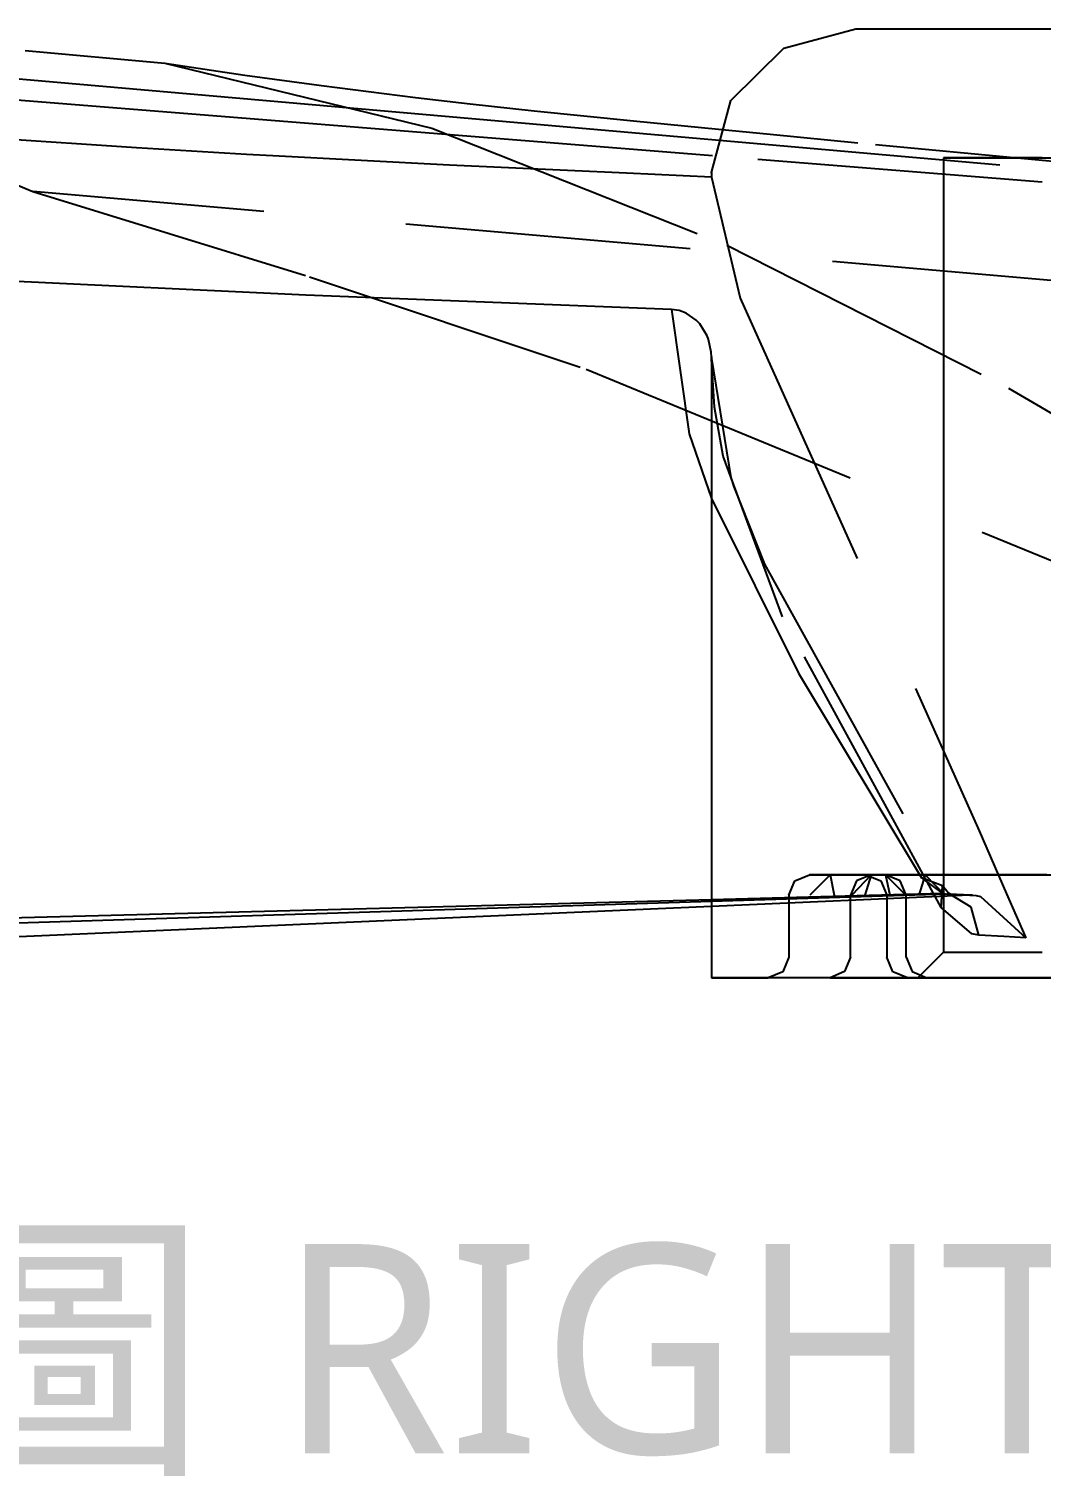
# Model space of a CAD drawing. Header units: metres. Extents: x -7 to 410, y 10 to 287.
# Drawn here: x 116.77 to 127.41, y 104.75 to 119.98 of the extents above; entities that cross this region are included whole.
import ezdxf

# ---------------------------------------------------------------- set-up
doc = ezdxf.new("R2010")
doc.units = ezdxf.units.M
doc.linetypes.add('DASHED', pattern=[4.5, 3, -1.5])
for name, color, linetype in [('HIDDEN', 9, 'DASHED'), ('TEXT', 7, 'Continuous'), ('VISIBLE', 3, 'Continuous')]:
    doc.layers.add(name, color=color, linetype=linetype)
doc.styles.add('CHINESE', font='msjh.ttc')

msp = doc.modelspace()

# ---------------------------------------------------------------- linework, layer by layer
at = {"layer": 'HIDDEN'}
for p, q in [((125.459, 119.977), (125.531, 119.977)), ((125.531, 119.977), (125.745, 119.977)), ((125.745, 119.977), (126.098, 119.977)), ((126.098, 119.977), (126.587, 119.977)), ((126.587, 119.977), (127.205, 119.977)), ((127.205, 119.977), (127.943, 119.977)), ((118.196, 119.618), (121.002, 118.934)), ((121.002, 118.934), (124.102, 117.703)), ((124.014, 118.923), (124.56, 118.87)), ((123.983, 118.811), (128.07, 118.453)), ((124.56, 118.87), (125.481, 118.781)), ((125.665, 118.763), (128.428, 118.501)), ((115.645, 118.753), (116.808, 118.269)), ((127.419, 118.367), (123.952, 118.644)), ((126.447, 118.621), (126.381, 118.621)), ((126.643, 118.621), (126.447, 118.621)), ((126.968, 118.621), (126.643, 118.621)), ((127.417, 118.621), (126.968, 118.621)), ((123.941, 118.467), (123.941, 118.459)), ((123.941, 118.459), (123.941, 118.465)), ((123.941, 118.42), (124.245, 117.147)), ((116.808, 118.269), (119.717, 117.372)), ((128.201, 117.272), (116.808, 118.269)), ((124.102, 117.703), (127.066, 116.201)), ((119.717, 117.372), (122.625, 116.401)), ((124.245, 117.147), (126.757, 111.546)), ((123.941, 116.511), (124.146, 115.262)), ((123.973, 116.001), (123.941, 116.509)), ((122.625, 116.401), (127.978, 114.196)), ((127.066, 116.201), (129.91, 114.523)), ((124.064, 115.486), (123.973, 116.001)), ((124.69, 113.796), (124.064, 115.486)), ((124.146, 115.262), (124.178, 115.161)), ((124.178, 115.161), (124.5, 114.348)), ((123.941, 115.04), (124.855, 113.202)), ((124.5, 114.348), (126.372, 110.966)), ((126.355, 110.739), (124.69, 113.796)), ((124.855, 113.202), (126.151, 111.053)), ((126.757, 111.546), (127.044, 110.884)), ((124.972, 111.084), (124.971, 111.084)), ((124.976, 111.084), (124.972, 111.084)), ((124.981, 111.084), (124.976, 111.084)), ((124.989, 111.084), (124.981, 111.084)), ((124.999, 111.084), (124.989, 111.084)), ((125.011, 111.084), (124.999, 111.084)), ((125.026, 111.084), (125.011, 111.084)), ((125.042, 111.084), (125.026, 111.084)), ((125.061, 111.084), (125.042, 111.084)), ((125.082, 111.084), (125.061, 111.084)), ((125.105, 111.084), (125.082, 111.084)), ((125.13, 111.084), (125.105, 111.084)), ((125.158, 111.084), (125.13, 111.084)), ((125.188, 111.084), (125.158, 111.084)), ((125.771, 111.084), (125.188, 111.084)), ((125.468, 111.021), (125.405, 110.868)), ((125.621, 111.084), (125.416, 110.868)), ((125.621, 111.084), (125.468, 111.021)), ((125.621, 111.084), (125.554, 110.868)), ((125.568, 111.084), (125.569, 111.084)), ((125.569, 111.084), (125.572, 111.084)), ((125.572, 111.084), (125.577, 111.084)), ((125.577, 111.084), (125.584, 111.084)), ((125.584, 111.084), (125.594, 111.084)), ((125.594, 111.084), (125.605, 111.084)), ((125.605, 111.084), (125.619, 111.084)), ((125.619, 111.084), (125.634, 111.084)), ((125.621, 111.084), (126.189, 111.084)), ((125.731, 111.084), (125.621, 111.084)), ((125.634, 111.084), (125.652, 111.084)), ((125.652, 111.084), (125.672, 111.084)), ((125.672, 111.084), (125.693, 111.084)), ((125.693, 111.084), (125.717, 111.084)), ((125.717, 111.084), (125.743, 111.084)), ((125.85, 111.084), (125.731, 111.084)), ((125.743, 111.084), (125.771, 111.084)), ((125.771, 111.084), (125.984, 110.868)), ((125.771, 111.084), (125.816, 110.868)), ((125.925, 111.021), (125.771, 111.084)), ((125.976, 111.084), (125.85, 111.084)), ((125.988, 110.868), (125.925, 111.021)), ((126.111, 111.084), (125.976, 111.084)), ((126.253, 111.084), (126.111, 111.084)), ((126.189, 111.084), (126.122, 110.868)), ((126.151, 111.053), (126.366, 110.889)), ((126.372, 110.966), (126.151, 111.053)), ((126.189, 111.084), (126.293, 111.084)), ((126.189, 111.084), (126.394, 110.868)), ((126.404, 111.084), (126.253, 111.084)), ((126.293, 111.084), (126.405, 111.084)), ((126.562, 111.084), (126.404, 111.084)), ((126.405, 111.084), (126.525, 111.084)), ((126.525, 111.084), (126.652, 111.084)), ((126.728, 111.084), (126.562, 111.084)), ((126.652, 111.084), (126.787, 111.084)), ((126.902, 111.084), (126.728, 111.084)), ((126.787, 111.084), (126.929, 111.084)), ((127.083, 111.084), (126.902, 111.084)), ((126.929, 111.084), (127.079, 111.084)), ((127.079, 111.084), (127.236, 111.084)), ((127.271, 111.084), (127.083, 111.084)), ((127.236, 111.084), (127.399, 111.084)), ((127.466, 111.084), (127.271, 111.084)), ((127.399, 111.084), (127.57, 111.084)), ((123.941, 110.825), (126.366, 110.889)), ((126.416, 110.881), (123.941, 110.804)), ((126.658, 110.868), (123.941, 110.749)), ((125.405, 110.217), (125.405, 110.868)), ((125.988, 110.217), (125.988, 110.868)), ((126.355, 110.739), (126.372, 110.966)), ((126.366, 110.889), (126.416, 110.881)), ((126.372, 110.966), (126.372, 110.966)), ((126.431, 110.894), (126.372, 110.966)), ((126.416, 110.881), (126.658, 110.868)), ((126.447, 110.88), (126.416, 110.881)), ((126.453, 110.879), (126.431, 110.894)), ((126.671, 110.743), (126.447, 110.88)), ((126.516, 110.875), (126.447, 110.88)), ((126.447, 110.88), (126.45, 110.88)), ((126.45, 110.88), (126.452, 110.88)), ((126.452, 110.88), (126.453, 110.879)), ((126.539, 110.874), (126.516, 110.875)), ((126.56, 110.873), (126.539, 110.874)), ((126.59, 110.871), (126.56, 110.873)), ((126.619, 110.87), (126.59, 110.871)), ((126.646, 110.869), (126.619, 110.87)), ((126.685, 110.868), (126.646, 110.869)), ((126.658, 110.868), (126.685, 110.868)), ((126.685, 110.868), (126.726, 110.864)), ((126.726, 110.864), (126.769, 110.855)), ((126.769, 110.855), (127.246, 110.421)), ((127.044, 110.884), (127.246, 110.421)), ((126.678, 110.462), (126.355, 110.739)), ((126.753, 110.448), (126.671, 110.743)), ((126.753, 110.448), (126.678, 110.462)), ((127.014, 110.433), (126.753, 110.448)), ((127.246, 110.421), (127.014, 110.433)), ((125.405, 110.217), (125.342, 110.065)), ((125.988, 110.217), (126.05, 110.065)), ((123.945, 110), (123.941, 110)), ((123.958, 110), (123.945, 110)), ((123.979, 110), (123.958, 110)), ((124.009, 110), (123.979, 110)), ((124.047, 110), (124.009, 110)), ((124.093, 110), (124.047, 110)), ((124.148, 110), (124.093, 110)), ((124.211, 110), (124.148, 110)), ((124.282, 110), (124.211, 110)), ((124.362, 110), (124.282, 110)), ((124.45, 110), (124.362, 110)), ((124.546, 110), (124.45, 110)), ((124.65, 110), (124.546, 110)), ((124.762, 110), (124.65, 110)), ((125.342, 110.065), (125.188, 110)), ((125.189, 110), (125.188, 110)), ((125.188, 110), (125.188, 110)), ((125.188, 110), (125.188, 110)), ((125.188, 110), (125.189, 110)), ((125.19, 110), (125.189, 110)), ((125.189, 110), (125.195, 110)), ((125.191, 110), (125.19, 110)), ((125.192, 110), (125.191, 110)), ((125.194, 110), (125.192, 110)), ((125.195, 110), (125.194, 110)), ((125.197, 110), (125.195, 110)), ((125.195, 110), (125.203, 110)), ((125.2, 110), (125.197, 110)), ((125.202, 110), (125.2, 110)), ((125.205, 110), (125.202, 110)), ((125.203, 110), (125.215, 110)), ((125.208, 110), (125.205, 110)), ((125.211, 110), (125.208, 110)), ((125.325, 110), (125.211, 110)), ((125.215, 110), (125.231, 110)), ((125.231, 110), (125.249, 110)), ((125.249, 110), (125.27, 110)), ((125.27, 110), (125.295, 110)), ((125.295, 110), (125.322, 110)), ((125.322, 110), (125.351, 110)), ((125.448, 110), (125.325, 110)), ((125.351, 110), (125.382, 110)), ((125.382, 110), (125.416, 110)), ((125.416, 110), (125.451, 110)), ((125.579, 110), (125.448, 110)), ((125.451, 110), (125.487, 110)), ((125.719, 110), (125.579, 110)), ((125.866, 110), (125.719, 110)), ((126.022, 110), (125.866, 110)), ((126.527, 110), (126.002, 110)), ((126.027, 110), (126.002, 110)), ((126.002, 110), (126.003, 110)), ((126.003, 110), (126.006, 110)), ((126.006, 110), (126.011, 110)), ((126.011, 110), (126.018, 110)), ((126.018, 110), (126.027, 110)), ((126.187, 110), (126.022, 110)), ((126.052, 110), (126.027, 110)), ((126.027, 110), (126.038, 110)), ((126.038, 110), (126.051, 110)), ((126.05, 110.065), (126.205, 110)), ((126.051, 110), (126.066, 110)), ((126.075, 110), (126.052, 110)), ((126.055, 110), (126.101, 110)), ((126.066, 110), (126.083, 110)), ((126.097, 110), (126.075, 110)), ((126.083, 110), (126.101, 110)), ((126.117, 110), (126.097, 110)), ((126.101, 110), (126.122, 110)), ((126.101, 110), (126.149, 110)), ((126.135, 110), (126.117, 110)), ((126.122, 110), (126.145, 110)), ((126.151, 110), (126.135, 110)), ((126.145, 110), (126.17, 110)), ((126.149, 110), (126.197, 110)), ((126.165, 110), (126.151, 110)), ((126.177, 110), (126.165, 110)), ((126.17, 110), (126.197, 110)), ((126.187, 110), (126.177, 110)), ((126.195, 110), (126.187, 110)), ((126.359, 110), (126.187, 110)), ((126.2, 110), (126.195, 110)), ((126.197, 110), (126.198, 110)), ((126.197, 110), (126.245, 110)), ((126.198, 110), (126.199, 110)), ((126.199, 110), (126.2, 110)), ((126.2, 110), (126.201, 110)), ((126.204, 110), (126.2, 110)), ((126.201, 110), (126.202, 110)), ((126.202, 110), (126.202, 110)), ((126.202, 110), (126.203, 110)), ((126.203, 110), (126.203, 110)), ((126.203, 110), (126.204, 110)), ((126.204, 110), (126.204, 110)), ((126.204, 110), (126.205, 110)), ((126.205, 110), (126.204, 110)), ((126.205, 110), (126.205, 110)), ((126.205, 110), (126.205, 110)), ((126.245, 110), (126.292, 110)), ((126.292, 110), (126.338, 110)), ((126.338, 110), (126.382, 110)), ((126.538, 110), (126.359, 110)), ((126.382, 110), (126.424, 110)), ((126.424, 110), (126.463, 110)), ((126.463, 110), (126.498, 110)), ((126.498, 110), (126.53, 110)), ((127.105, 110), (126.527, 110)), ((126.53, 110), (126.557, 110)), ((126.726, 110), (126.538, 110)), ((126.557, 110), (126.58, 110)), ((126.58, 110), (126.599, 110)), ((126.599, 110), (126.699, 110)), ((126.699, 110), (126.807, 110)), ((126.921, 110), (126.726, 110)), ((126.807, 110), (126.922, 110)), ((127.124, 110), (126.921, 110)), ((126.922, 110), (127.044, 110)), ((127.044, 110), (127.174, 110)), ((127.733, 110), (127.105, 110)), ((127.333, 110), (127.124, 110)), ((127.174, 110), (127.311, 110)), ((127.311, 110), (127.454, 110)), ((127.55, 110), (127.333, 110))]:
    msp.add_line(p, q, dxfattribs=at)
at = {"layer": 'VISIBLE'}
for p, q in [((124.703, 119.775), (125.459, 119.977)), ((125.459, 119.977), (148.233, 119.977)), ((116.726, 119.751), (118.196, 119.618)), ((124.147, 119.223), (124.703, 119.775)), ((115.407, 119.564), (123.983, 118.811)), ((118.196, 119.618), (119.035, 119.491)), ((119.035, 119.491), (119.843, 119.381)), ((119.843, 119.381), (120.831, 119.256)), ((123.952, 118.644), (115.103, 119.351)), ((120.831, 119.256), (121.405, 119.189)), ((123.941, 118.467), (124.147, 119.223)), ((121.405, 119.189), (122.078, 119.117)), ((122.078, 119.117), (123.121, 119.011)), ((123.121, 119.011), (124.014, 118.923)), ((117.898, 118.726), (115.099, 118.915)), ((119.054, 118.658), (117.898, 118.726)), ((119.329, 118.642), (119.054, 118.658)), ((121.189, 118.545), (119.329, 118.642)), ((126.381, 118.621), (126.381, 110.271)), ((126.381, 118.621), (128.062, 118.621)), ((123.047, 118.459), (121.189, 118.545)), ((123.941, 118.42), (123.047, 118.459)), ((123.941, 118.465), (123.941, 118.467)), ((123.941, 118.465), (123.941, 118.42)), ((119.677, 117.179), (115.861, 117.359)), ((123.522, 117.028), (119.677, 117.179)), ((123.601, 117.017), (123.522, 117.028)), ((123.522, 117.028), (123.706, 115.721)), ((123.677, 116.989), (123.601, 117.017)), ((123.782, 116.916), (123.677, 116.989)), ((123.819, 116.878), (123.782, 116.916)), ((123.897, 116.75), (123.819, 116.878)), ((123.912, 116.712), (123.897, 116.75)), ((123.939, 116.58), (123.912, 116.712)), ((123.941, 116.531), (123.939, 116.58)), ((123.941, 116.509), (123.941, 116.531)), ((123.941, 116.531), (123.941, 116.531)), ((123.941, 116.531), (123.941, 110)), ((123.941, 116.531), (123.941, 116.511)), ((123.706, 115.721), (123.941, 115.04)), ((124.754, 110.868), (124.818, 111.021)), ((124.818, 111.021), (124.971, 111.084)), ((124.971, 111.084), (125.568, 111.084)), ((125.188, 111.084), (124.975, 110.868)), ((125.188, 111.084), (125.233, 110.868)), ((125.568, 111.084), (125.721, 111.021)), ((125.721, 111.021), (125.785, 110.868)), ((124.754, 110.868), (124.754, 110.217)), ((125.785, 110.868), (125.785, 110.217)), ((111.91, 110.507), (123.941, 110.825)), ((123.941, 110.804), (111.974, 110.43)), ((123.941, 110.749), (112.326, 110.241)), ((126.381, 110.271), (126.11, 110)), ((126.381, 110.271), (126.447, 110.271)), ((126.447, 110.271), (126.643, 110.271)), ((126.643, 110.271), (126.968, 110.271)), ((126.968, 110.271), (127.417, 110.271)), ((124.754, 110.217), (124.691, 110.064)), ((125.848, 110.064), (125.785, 110.217)), ((123.941, 110), (124.538, 110)), ((124.691, 110.064), (124.538, 110)), ((124.539, 110), (124.538, 110)), ((124.542, 110), (124.539, 110)), ((124.548, 110), (124.542, 110)), ((124.556, 110), (124.548, 110)), ((124.566, 110), (124.556, 110)), ((124.579, 110), (124.566, 110)), ((124.594, 110), (124.579, 110)), ((124.611, 110), (124.594, 110)), ((124.63, 110), (124.611, 110)), ((124.652, 110), (124.63, 110)), ((124.676, 110), (124.652, 110)), ((124.702, 110), (124.676, 110)), ((124.731, 110), (124.702, 110)), ((124.762, 110), (124.731, 110)), ((124.833, 110), (124.762, 110)), ((124.774, 110), (124.762, 110)), ((124.791, 110), (124.774, 110)), ((124.814, 110), (124.791, 110)), ((124.841, 110), (124.814, 110)), ((124.906, 110), (124.833, 110)), ((124.873, 110), (124.841, 110)), ((124.909, 110), (124.873, 110)), ((124.982, 110), (124.906, 110)), ((124.948, 110), (124.909, 110)), ((124.991, 110), (124.948, 110)), ((125.062, 110), (124.982, 110)), ((125.036, 110), (124.991, 110)), ((125.083, 110), (125.036, 110)), ((125.143, 110), (125.062, 110)), ((125.131, 110), (125.083, 110)), ((125.18, 110), (125.131, 110)), ((125.228, 110), (125.143, 110)), ((125.229, 110), (125.18, 110)), ((125.315, 110), (125.228, 110)), ((125.278, 110), (125.229, 110)), ((125.861, 110), (125.278, 110)), ((125.406, 110), (125.315, 110)), ((125.498, 110), (125.406, 110)), ((125.487, 110), (126.055, 110)), ((125.594, 110), (125.498, 110)), ((125.692, 110), (125.594, 110)), ((125.792, 110), (125.692, 110)), ((125.896, 110), (125.792, 110)), ((126.002, 110), (125.848, 110.064)), ((125.872, 110), (125.861, 110)), ((125.882, 110), (125.872, 110)), ((125.893, 110), (125.882, 110)), ((125.903, 110), (125.893, 110)), ((126.002, 110), (125.896, 110)), ((125.914, 110), (125.903, 110)), ((125.924, 110), (125.914, 110)), ((125.934, 110), (125.924, 110)), ((125.944, 110), (125.934, 110)), ((125.954, 110), (125.944, 110)), ((125.964, 110), (125.954, 110)), ((125.973, 110), (125.964, 110)), ((125.983, 110), (125.973, 110)), ((125.992, 110), (125.983, 110)), ((126.002, 110), (125.992, 110)), ((126.002, 110), (126.11, 110)), ((126.11, 110), (126.177, 110)), ((126.177, 110), (126.379, 110)), ((126.379, 110), (126.712, 110)), ((126.712, 110), (127.173, 110)), ((127.173, 110), (127.756, 110))]:
    msp.add_line(p, q, dxfattribs=at)

# ---------------------------------------------------------------- texts
at = {"layer": 'TEXT', "style": 'CHINESE'}
msp.add_text('右側視圖 RIGHT VIEW', height=2.2, dxfattribs=at).set_placement((106.644, 105))

doc.saveas('drawing.dxf')
